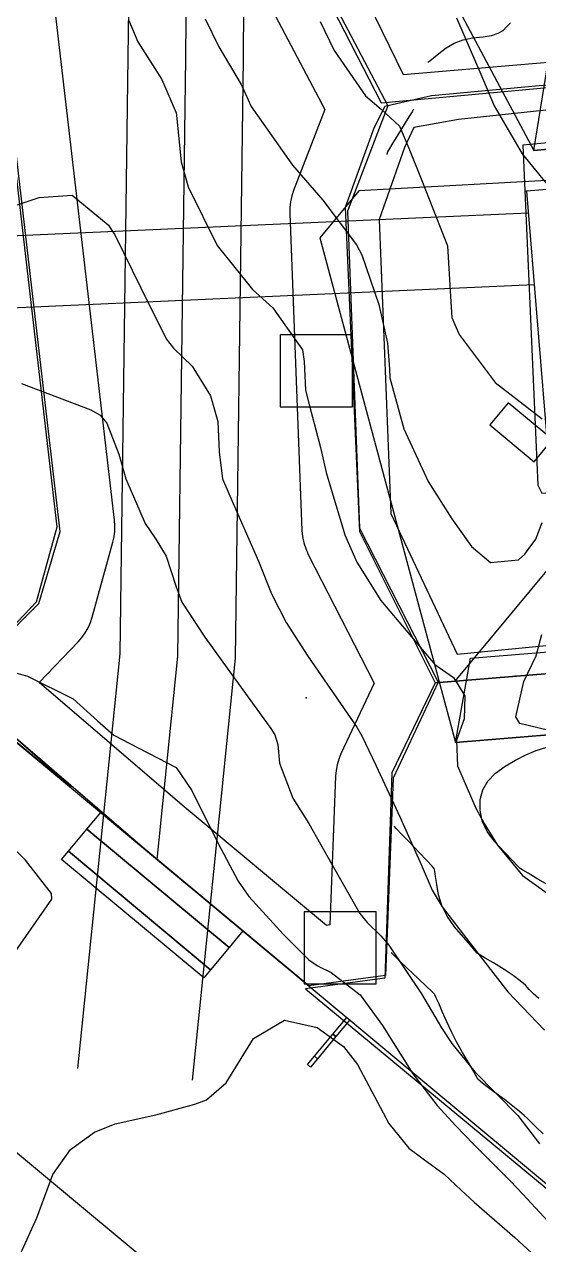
# Model space of a CAD drawing. Header units: feet. Extents: x 1318179 to 1318934, y 422542 to 423299.
# Drawn here: x 1318724.4 to 1318795.7, y 422650.9 to 422820.3 of the extents above; entities that cross this region are included whole.
import ezdxf

# ---------------------------------------------------------------- set-up
doc = ezdxf.new("R2010")
doc.units = ezdxf.units.FT
for name, color, linetype in [('A-BLDG-OTLN', 3, 'CONTINUOUS'), ('C-DRNG-AREA', 150, 'CONTINUOUS'), ('C-LOD', 30, 'CONTINUOUS'), ('C-MISC', 7, 'CONTINUOUS'), ('C-PROP', 6, 'CONTINUOUS'), ('C-PVMT', 8, 'CONTINUOUS'), ('C-TOPO-MAJR', 32, 'CONTINUOUS'), ('C-TOPO-SPOT', 7, 'CONTINUOUS'), ('C-UTIL', 4, 'CONTINUOUS'), ('L-PLNT-TREE', 90, 'CONTINUOUS'), ('V-PROP-LINE', 7, 'CONTINUOUS')]:
    doc.layers.add(name, color=color, linetype=linetype)

msp = doc.modelspace()

# ---------------------------------------------------------------- linework, layer by layer
at = {"layer": 'A-BLDG-OTLN'}
msp.add_lwpolyline([(1318796.82, 422763.37), (1318846.8, 422767.47), (1318844.03, 422801.26), (1318794.05, 422797.16), (1318796.82, 422763.37)], close=True, dxfattribs=at)
at = {"layer": 'C-DRNG-AREA'}
for points in [[(1318875.36, 422899.92), (1318766.85, 422889.42), (1318761.35, 422875.42), (1318762.85, 422830.92), (1318773.85, 422809.42), (1318882.35, 422819.42), (1318875.36, 422899.92)], [(1318680.36, 422883.92), (1318617.36, 422808.42), (1318730.86, 422714.42), (1318718.36, 422725.42), (1318718.36, 422731.92), (1318726.35, 422739.92), (1318729.35, 422749.92), (1318718.35, 422843.92), (1318697.35, 422861.92), (1318690.35, 422853.42), (1318686.35, 422855.92), (1318703.35, 422876.92), (1318680.36, 422883.92)], [(1318882.86, 422819.92), (1318780.86, 422810.42), (1318774.36, 422808.92), (1318772.86, 422805.93), (1318768.86, 422794.93), (1318770.86, 422749.93), (1318781.36, 422728.93), (1318842.36, 422733.93), (1318857.86, 422736.93), (1318890.35, 422738.43), (1318882.86, 422819.92)], [(1318774.36, 422687.92), (1318763.36, 422686.42), (1318906.36, 422567.92), (1318890.36, 422738.42), (1318857.86, 422736.92), (1318842.36, 422733.92), (1318781.37, 422728.92), (1318775.36, 422716.42), (1318774.36, 422687.92)]]:
    msp.add_lwpolyline(points, close=True, dxfattribs=at)
at = {"layer": 'C-LOD'}
for points in [[(1318759.04, 422870.43), (1318795.03, 422802.83), (1318812.95, 422804.49), (1318880.04, 422814.43), (1318880.67, 422815.79), (1318883.61, 422822.14), (1318837.34, 422881.8), (1318762.61, 422878.15), (1318761.35, 422875.42), (1318759.04, 422870.43)], [(1318765.35, 422790.7), (1318784.19, 422720.64), (1318802.13, 422722.11), (1318838.84, 422729.7), (1318839.8, 422730.85), (1318844.27, 422736.24), (1318846.8, 422767.47), (1318844.03, 422801.26), (1318770.78, 422797.24), (1318765.35, 422790.7)]]:
    msp.add_lwpolyline(points, close=True, dxfattribs=at)
at = {"layer": 'C-MISC'}
msp.add_lwpolyline([(1318232.89, 423072.4), (1318787.6, 422610.1)], dxfattribs=at)
for points in [[(1318733.04, 422708.6), (1318752.76, 422692.17), (1318750.2, 422689.09), (1318730.48, 422705.53), (1318733.04, 422708.6)], [(1318767.17, 422680.16), (1318767.59, 422679.81), (1318765.03, 422676.73), (1318764.61, 422677.08), (1318767.17, 422680.16)]]:
    msp.add_lwpolyline(points, close=True, dxfattribs=at)
at = {"layer": 'C-PROP'}
for points in [[(1318871.14, 422897.23), (1318771.12, 422886.82), (1318766.17, 422874.07), (1318767.18, 422833.43), (1318776.94, 422813.35), (1318878.07, 422822), (1318871.14, 422897.23)], [(1318878.7, 422817.15), (1318784.61, 422807.12), (1318778.42, 422806.01), (1318777.09, 422803.26), (1318773.57, 422793.25), (1318775.21, 422752.41), (1318784.42, 422732.89), (1318839.95, 422738.32), (1318854.37, 422740.51), (1318885.95, 422740.81), (1318878.7, 422817.15)], [(1318863.68, 422810.1), (1318793.5, 422803.56), (1318795.6, 422756.36), (1318796.16, 422755.23), (1318868.18, 422761.13), (1318863.68, 422810.1)]]:
    msp.add_lwpolyline(points, close=True, dxfattribs=at)
for points in [[(1318763.27, 422830.95), (1318774.81, 422809.03), (1318769.18, 422794.4), (1318770.88, 422750.39), (1318781.79, 422728.99), (1318775.53, 422715.66), (1318774.48, 422688.27), (1318763.84, 422686.84), (1318741.07, 422705.82), (1318718.2, 422725.49), (1318718.16, 422731.91), (1318726.05, 422740.15), (1318728.92, 422750.57), (1318718.09, 422843.69)], [(1318742.78, 422704.39), (1318745.64, 422732.64), (1318746.76, 422815.67), (1318746.97, 422836.99)]]:
    msp.add_lwpolyline(points, dxfattribs=at)
at = {"layer": 'C-PVMT'}
msp.add_lwpolyline([(1318756.19, 422827.22), (1318766.04, 422808.51), (1318761.71, 422797.28), (1318761.46, 422796.51), (1318761.29, 422795.71), (1318761.19, 422794.91), (1318761.18, 422794.09), (1318762.88, 422750.08), (1318762.96, 422749.22), (1318763.14, 422748.37), (1318763.4, 422747.55), (1318763.75, 422746.75), (1318772.88, 422728.85), (1318768.29, 422719.06), (1318767.98, 422718.32), (1318767.75, 422717.55), (1318767.6, 422716.76), (1318767.53, 422715.97), (1318766.74, 422695.3), (1318766.26, 422695.24), (1318746.24, 422711.92), (1318726.42, 422728.97), (1318731.83, 422734.62), (1318732.35, 422735.22), (1318732.81, 422735.87), (1318733.2, 422736.55), (1318733.52, 422737.28), (1318733.76, 422738.03), (1318736.64, 422748.44), (1318736.8, 422749.19), (1318736.9, 422749.96), (1318736.92, 422750.73), (1318736.87, 422751.49), (1318726.03, 422844.62)], dxfattribs=at)
for points in [[(1318812.95, 422804.49), (1318795.03, 422802.83), (1318796.96, 422814.56), (1318808.91, 422815.66), (1318812.95, 422804.49)], [(1318788.93, 422764.72), (1318795.09, 422759.62), (1318797.64, 422762.69), (1318791.48, 422767.8), (1318788.93, 422764.72)], [(1318784.1, 422729.16), (1318800.84, 422730.53), (1318830.38, 422766.12), (1318813.64, 422764.75), (1318784.1, 422729.16)], [(1318802.13, 422722.11), (1318784.19, 422720.64), (1318786.24, 422732.34), (1318798.2, 422733.32), (1318802.13, 422722.11)], [(1318734.96, 422710.91), (1318754.68, 422694.47), (1318752.76, 422692.17), (1318733.04, 422708.6), (1318734.96, 422710.91)], [(1318730.48, 422705.53), (1318750.2, 422689.09), (1318749.24, 422687.94), (1318729.52, 422704.38), (1318730.48, 422705.53)], [(1318769.09, 422682.46), (1318769.51, 422682.11), (1318767.59, 422679.81), (1318767.17, 422680.16), (1318769.09, 422682.46)], [(1318764.61, 422677.08), (1318765.03, 422676.73), (1318764.07, 422675.58), (1318763.65, 422675.93), (1318764.61, 422677.08)]]:
    msp.add_lwpolyline(points, close=True, dxfattribs=at)
at = {"layer": 'C-TOPO-MAJR'}
for points in [[(1318738.86, 422820.89), (1318740.11, 422817.89), (1318743.44, 422812.68), (1318745.42, 422808.06), (1318745.49, 422807.67), (1318746.13, 422801.24), (1318747.1, 422797.78), (1318751.13, 422789.62), (1318756, 422783.51), (1318758.83, 422780.97), (1318762.93, 422775.15), (1318763.16, 422773.51), (1318763.35, 422769.54), (1318763.9, 422767.36), (1318765.46, 422761.58), (1318766.23, 422758.12), (1318768.82, 422749.44), (1318770.48, 422745.69), (1318773.8, 422740.36), (1318781.33, 422731.44), (1318783.92, 422729.65), (1318785.49, 422727.12), (1318785.4, 422723.93), (1318784.32, 422720.94), (1318784.44, 422717.39), (1318786.98, 422711.51), (1318788.14, 422709.4), (1318790.03, 422706.36), (1318793.48, 422702.19), (1318798.86, 422698.33)], [(1318749.45, 422821.08), (1318751.33, 422817.19), (1318754.46, 422811.97), (1318754.59, 422811.71), (1318755.81, 422808.95), (1318761.58, 422800.8), (1318765.79, 422795.93), (1318770.43, 422789.73), (1318771.18, 422788.34), (1318773.54, 422781.45), (1318774.73, 422776.05), (1318775, 422772.49), (1318775.06, 422771.25), (1318777.03, 422764.19), (1318780.39, 422756.85), (1318783.68, 422751.68), (1318786.4, 422747.84), (1318789.05, 422745.6), (1318792.93, 422746.01), (1318793.82, 422746.8), (1318794.25, 422747.43), (1318795.32, 422748.87), (1318796.2, 422751.19)], [(1318765.41, 422820.73), (1318767.35, 422816.72), (1318771.7, 422810.39), (1318773.88, 422808.56), (1318776.39, 422806.2), (1318777.69, 422803.13), (1318779.49, 422798.65), (1318783.06, 422789.58), (1318783.5, 422782.56), (1318783.66, 422779.65), (1318784.68, 422777.29), (1318789.67, 422770.62), (1318796.21, 422765.55)], [(1318780.36, 422815.08), (1318780.61, 422815.28), (1318781.12, 422815.68), (1318781.88, 422816.28), (1318782.89, 422817.09), (1318784, 422817.72), (1318785.23, 422818.18), (1318786.56, 422818.47), (1318788, 422818.59), (1318789.19, 422818.8), (1318790.12, 422819.1), (1318790.81, 422819.5), (1318791.24, 422819.99), (1318791.81, 422820.54)], [(1318784.33, 422821.26), (1318787.71, 422813.4), (1318789.55, 422809), (1318793.45, 422802.36), (1318798.17, 422796.57)], [(1318778.37, 422808.55), (1318778.15, 422808.19), (1318777.71, 422807.48), (1318777.04, 422806.42), (1318776.16, 422804.99), (1318775.48, 422803.89), (1318775.02, 422803.11), (1318774.76, 422802.64), (1318774.72, 422802.5), (1318774.68, 422802.39), (1318774.66, 422802.32), (1318774.65, 422802.28)], [(1318719.67, 422794.08), (1318726.41, 422796.31), (1318730.98, 422796.61), (1318735.98, 422792.5), (1318736.9, 422791.09), (1318740.52, 422783.75), (1318744.02, 422776.66), (1318745.05, 422775.39), (1318747.63, 422772.87), (1318750.2, 422768.78), (1318751.21, 422765.18), (1318751.39, 422760.99), (1318751.87, 422757.22), (1318753.32, 422753.81), (1318756.83, 422745.81), (1318758.64, 422741.25), (1318760.68, 422737.28), (1318763.7, 422732.63), (1318770.49, 422722.75), (1318771.2, 422721.55), (1318773.12, 422717.47), (1318776.49, 422710.21), (1318779.42, 422703.69), (1318780.93, 422700.15), (1318782.35, 422697.81), (1318786.16, 422692.84), (1318791.43, 422686.01), (1318796.53, 422680.7)], [(1318723.98, 422770.46), (1318733.57, 422766.81), (1318734.87, 422766.06), (1318735.82, 422764.98), (1318737.49, 422760.65), (1318738.44, 422757.24), (1318741.13, 422751.05), (1318742.6, 422748.85), (1318744.03, 422746.51), (1318745.38, 422742.36), (1318746.21, 422740.1), (1318749.41, 422735.27), (1318751.91, 422731.77), (1318755.63, 422726.61), (1318758.54, 422722.56), (1318759.1, 422721.68), (1318759.51, 422720.34), (1318759.76, 422717.74), (1318761.61, 422712.91), (1318763.81, 422709.38), (1318767.07, 422703.63), (1318770.91, 422696.87), (1318771.94, 422695.64), (1318773.8, 422693.8), (1318774.91, 422692.5), (1318779.47, 422685.76), (1318782.23, 422681.04), (1318783.65, 422678.84), (1318786.86, 422674.92), (1318792.83, 422668.83), (1318795.84, 422664.93)], [(1318797.13, 422722.28), (1318793.09, 422723.28), (1318792.53, 422724.19), (1318793.67, 422729.1), (1318795.37, 422732.66), (1318796.18, 422735.64)], [(1318720.21, 422731.12), (1318724.8, 422729.86), (1318731.14, 422726.7), (1318734.5, 422723.65), (1318736.76, 422721.63), (1318738.99, 422720.5), (1318745.43, 422717.14), (1318747.58, 422713.98), (1318751.21, 422706.68), (1318754.02, 422701.4), (1318755.51, 422699.23), (1318760.32, 422693.96), (1318763.82, 422690.46), (1318765.11, 422689.59), (1318766.92, 422688.7), (1318770.93, 422685.59), (1318774.03, 422681.34), (1318778.27, 422674.63), (1318781.63, 422670.25), (1318784.24, 422667.41), (1318786.69, 422664.87), (1318791.8, 422659.73), (1318793.52, 422657.93), (1318799.37, 422651.62)], [(1318796.88, 422700.9), (1318795.39, 422701.8), (1318794.27, 422702.47), (1318793.53, 422702.92), (1318793.15, 422703.15), (1318793.15, 422703.15), (1318792.8, 422703.52), (1318792.1, 422704.26), (1318791.04, 422705.36), (1318789.64, 422706.83), (1318788.59, 422708.29), (1318787.9, 422709.76), (1318787.58, 422711.23), (1318787.61, 422712.7), (1318787.98, 422714.05), (1318788.68, 422715.27), (1318789.72, 422716.37), (1318791.09, 422717.35), (1318792.49, 422718.2), (1318793.92, 422718.92), (1318795.38, 422719.51), (1318796.87, 422719.98)], [(1318795.75, 422685.11), (1318795, 422685.75), (1318794.38, 422686.35), (1318793.89, 422686.92), (1318793.15, 422687.56), (1318792.16, 422688.3), (1318790.92, 422689.12), (1318789.43, 422690.03), (1318788.31, 422690.71), (1318787.56, 422691.16), (1318787.19, 422691.39), (1318787.19, 422691.39), (1318786.88, 422691.76), (1318786.25, 422692.49), (1318785.3, 422693.59), (1318784.04, 422695.06), (1318783.04, 422696.53), (1318782.3, 422698), (1318781.81, 422699.47), (1318781.58, 422700.94), (1318781.41, 422702.04), (1318781.29, 422702.78), (1318781.23, 422703.15), (1318781.23, 422703.15), (1318780.88, 422703.52), (1318780.19, 422704.25), (1318779.14, 422705.35), (1318777.75, 422706.82), (1318776.71, 422707.92), (1318776.01, 422708.66), (1318775.66, 422709.03)], [(1318722.78, 422691.12), (1318728.15, 422698.87), (1318728.12, 422699.68), (1318724.54, 422704.29), (1318722.05, 422706.7)], [(1318796.35, 422666.31), (1318795.42, 422667.19), (1318794.68, 422667.9), (1318794.11, 422668.46), (1318793.73, 422668.85), (1318793.07, 422669.41), (1318792.15, 422670.15), (1318790.96, 422671.05), (1318789.51, 422672.13), (1318788.41, 422672.97), (1318787.66, 422673.56), (1318787.27, 422673.9), (1318787.24, 422674), (1318787.01, 422674.42), (1318786.59, 422675.15), (1318785.97, 422676.21), (1318785.15, 422677.58), (1318784.38, 422678.97), (1318783.66, 422680.39), (1318782.97, 422681.83), (1318782.34, 422683.3), (1318781.85, 422684.42), (1318781.51, 422685.19), (1318781.33, 422685.6), (1318781.29, 422685.66), (1318780.89, 422686.05), (1318780.13, 422686.79), (1318779.01, 422687.86), (1318777.52, 422689.27), (1318776.41, 422690.33), (1318775.67, 422691.04), (1318775.29, 422691.41), (1318775.28, 422691.42), (1318775.28, 422691.43), (1318775.28, 422691.44), (1318775.27, 422691.44)], [(1318723.84, 422649.63), (1318726.09, 422654.65), (1318728.3, 422660.66), (1318730.78, 422664.11), (1318734.07, 422666.52), (1318736.98, 422667.69), (1318742.59, 422668.93), (1318747.99, 422670.42), (1318749.65, 422671.03), (1318752.37, 422673.39), (1318756.13, 422679.54), (1318760.44, 422682.07), (1318764.98, 422681.08), (1318768.64, 422678.44), (1318770.56, 422675.92), (1318774.95, 422667.73), (1318777.7, 422664.3), (1318779.7, 422662.82), (1318782.6, 422660.71), (1318784.98, 422658.49), (1318786.77, 422656.82), (1318792.41, 422651.91), (1318794.73, 422649.8)]]:
    msp.add_lwpolyline(points, dxfattribs=at)
at = {"layer": 'C-TOPO-SPOT'}
for p in [(1318794.05, 422797.16), (1318792.47, 422729.84), (1318763.45, 422726.81)]:
    msp.add_point(p, dxfattribs=at)
at = {"layer": 'C-UTIL'}
for points in [[(1318747.71, 422673.74), (1318750.74, 422703.58), (1318753.64, 422732.36), (1318754.76, 422815.57), (1318754.92, 422837.88)], [(1318731.8, 422675.35), (1318734.82, 422705.2), (1318737.65, 422732.93), (1318738.76, 422815.77), (1318739.02, 422836.1)], [(1318655.66, 422788.01), (1318794.3, 422794.17)], [(1318656.1, 422778.03), (1318795.11, 422784.21)]]:
    msp.add_lwpolyline(points, dxfattribs=at)
at = {"layer": 'L-PLNT-TREE'}
for points in [[(1318759.87, 422767.21), (1318769.87, 422767.21), (1318769.87, 422777.21), (1318759.87, 422777.21), (1318759.87, 422767.21)], [(1318763.18, 422687.13), (1318773.18, 422687.13), (1318773.18, 422697.13), (1318763.18, 422697.13), (1318763.18, 422687.13)]]:
    msp.add_lwpolyline(points, close=True, dxfattribs=at)
at = {"layer": 'V-PROP-LINE'}
for points in [[(1318205.86, 423151.87), (1318906.18, 422568.21), (1318846.87, 423199.56), (1318846.82, 423200.09), (1318730.64, 423223.81), (1318629.46, 423273.42), (1318205.86, 423151.87)], [(1318875.36, 422899.92), (1318766.85, 422889.42), (1318761.35, 422875.42), (1318762.85, 422830.92), (1318773.85, 422809.42), (1318882.35, 422819.42), (1318875.36, 422899.92)], [(1318680.36, 422883.92), (1318617.36, 422808.42), (1318730.86, 422714.42), (1318718.36, 422725.42), (1318718.36, 422731.92), (1318726.35, 422739.92), (1318729.35, 422749.92), (1318718.35, 422843.92), (1318697.35, 422861.92), (1318690.35, 422853.42), (1318686.35, 422855.92), (1318703.35, 422876.92), (1318680.36, 422883.92)], [(1318882.86, 422819.92), (1318780.86, 422810.42), (1318774.36, 422808.92), (1318772.86, 422805.93), (1318768.86, 422794.93), (1318770.86, 422749.93), (1318781.36, 422728.93), (1318842.36, 422733.93), (1318857.86, 422736.93), (1318890.35, 422738.43), (1318882.86, 422819.92)], [(1318774.36, 422687.92), (1318763.36, 422686.42), (1318906.36, 422567.92), (1318890.36, 422738.42), (1318857.86, 422736.92), (1318842.36, 422733.92), (1318781.37, 422728.92), (1318775.36, 422716.42), (1318774.36, 422687.92)]]:
    msp.add_lwpolyline(points, close=True, dxfattribs=at)

doc.saveas('drawing.dxf')
